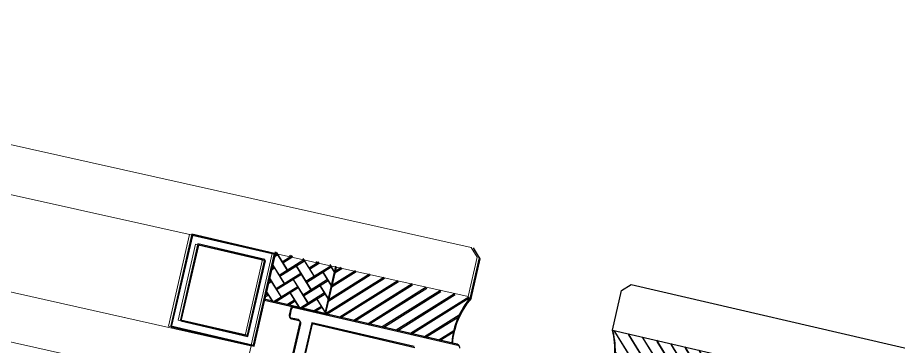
# Model space of a CAD drawing. Header units: millimetres. Extents: x 62878 to 70819, y -67946 to -61850.
# Drawn here: x 67243.48 to 67254.36, y -62010.53 to -62006.47 of the extents above; entities that cross this region are included whole.
import ezdxf

# ---------------------------------------------------------------- set-up
doc = ezdxf.new("R2010")
doc.units = ezdxf.units.MM
doc.linetypes.add('HIDDEN', pattern=[0.375, 0.25, -0.125])
doc.layers.add('BA DÖŞ.-yeni', color=11, linetype='Continuous', lineweight=30)
doc.layers.add('DOGRAMA', color=171, linetype='Continuous', lineweight=0)
doc.layers.add('DOĞRAMA-yeni', color=40, linetype='Continuous')

# ---------------------------------------------------------------- blocks, each defined once
blk = doc.blocks.new('SPANDREL PAN.100')
at = {"layer": 'DOGRAMA', "color": 122}
for p, q in [((37002.809, 32508.531), (37100.5, 32530.26)), ((37100.619, 32530.184), (37100.5, 32530.26)), ((37100.725, 32529.695), (37100.619, 32530.184)), ((37002.848, 32507.924), (37100.725, 32529.695)), ((37098.547, 32528.005), (37092.149, 32526.582)), ((37098.554, 32528.006), (37098.681, 32527.42)), ((37098.671, 32527.418), (37092.522, 32526.05))]:
    blk.add_line(p, q, dxfattribs=at)
for points in [[(37098.306, 32529.149), (37097.28, 32528.927), (37097.526, 32527.793), (37098.552, 32528.016)], [(37098.229, 32529.03), (37097.399, 32528.85), (37097.602, 32527.912), (37098.433, 32528.092)]]:
    blk.add_lwpolyline(points, close=True, dxfattribs=at)

msp = doc.modelspace()

# ---------------------------------------------------------------- hatches: boundary and pattern name
at = {"layer": 'DOGRAMA', "lineweight": -2}
h = msp.add_hatch(dxfattribs=at)
h.set_pattern_fill('AR-HBONE', color=256, scale=0.03, angle=674.0532, style=0)
h.set_pattern_definition([(301.97404, (67234.43049, -62043.91216), (-0.03825038, -0.16533877), [0.36, -0.12]), (211.97404, (67234.49404, -62044.01396), (-0.03825038, -0.16533877), [0.36, -0.12])])
h.paths.add_polyline_path([(67246.768, -62010.001), (67246.524, -62009.945), (67246.66, -62009.361), (67247.413, -62009.535), (67247.278, -62010.119)])
h = msp.add_hatch(dxfattribs=at)
h.set_pattern_fill('AR-HBONE', color=256, scale=0.03, angle=683.2273, style=0)
h.set_pattern_definition([(301.9597, (67234.4285, -62043.9229), (-0.0382918, -0.1653292), [0.36, -0.12]), (211.9597, (67234.49202, -62044.0247), (-0.0382918, -0.1653292), [0.36, -0.12])])
h.paths.add_polyline_path([(67246.774, -62010.015), (67246.531, -62009.959), (67246.666, -62009.374), (67247.42, -62009.549), (67247.284, -62010.133)])
h = msp.add_hatch(dxfattribs=at)
h.set_pattern_fill('ANSI31', color=256, scale=0.04, angle=674.0532, style=0)
h.set_pattern_definition([(211.97404, (67373.68662, -62053.23182), (0.06725094, -0.10773259), [])])
h.paths.add_polyline_path([(67247.553, -62010.155, -0.414214), (67247.574, -62010.188), (67248.843, -62010.482, -0.153231), (67249.076, -62009.919), (67247.682, -62009.597)])
h.paths.add_polyline_path([(67247.278, -62010.119), (67247.52, -62010.176, -0.414214), (67247.553, -62010.155), (67247.682, -62009.597), (67247.413, -62009.535)])
h = msp.add_hatch(dxfattribs=at)
h.set_pattern_fill('ANSI31', color=256, scale=0.04, angle=683.2273, style=0)
h.set_pattern_definition([(211.95969, (67373.68229, -62053.27744), (0.06722395, -0.10774943), [])])
h.paths.add_polyline_path([(67247.56, -62010.169, -0.414214), (67247.581, -62010.202), (67248.849, -62010.496, -0.153231), (67249.082, -62009.934), (67247.689, -62009.611)])
h.paths.add_polyline_path([(67247.284, -62010.133), (67247.527, -62010.19, -0.414214), (67247.56, -62010.169), (67247.689, -62009.611), (67247.42, -62009.549)])
h = msp.add_hatch(dxfattribs=at)
h.set_pattern_fill('ANSI31', color=256, scale=0.04, angle=674.0532, style=0)
h.set_pattern_definition([(301.97404, (67119.85722, -61994.50954), (-0.10773259, -0.06725094), [])])
h.paths.add_polyline_path([(67252.094, -62011.205, 0.414214), (67252.061, -62011.226), (67250.792, -62010.932, 0.153231), (67250.829, -62010.325), (67252.223, -62010.648)])
h.paths.add_polyline_path([(67252.357, -62011.294), (67252.114, -62011.238, 0.414214), (67252.094, -62011.205), (67252.223, -62010.648), (67252.492, -62010.71)])
h = msp.add_hatch(dxfattribs=at)
h.set_pattern_fill('ANSI31', color=256, scale=0.04, angle=683.2273, style=0)
h.set_pattern_definition([(301.95969, (67119.86761, -61994.49157), (-0.10774943, -0.06722395), [])])
h.paths.add_polyline_path([(67252.1, -62011.22, 0.414214), (67252.067, -62011.241), (67250.798, -62010.947, 0.153231), (67250.836, -62010.34), (67252.229, -62010.663)])
h.paths.add_polyline_path([(67252.363, -62011.31), (67252.12, -62011.253, 0.414214), (67252.1, -62011.22), (67252.229, -62010.663), (67252.498, -62010.725)])

# ---------------------------------------------------------------- linework, layer by layer
msp.add_lwpolyline([(68896.021, -63031.435), (69030.259, -63071.184), (69185.279, -62547.653), (68892.999, -62461.107, 1.044368), (68063.198, -62298.73, 0.204375), (63106.96, -62494.783, 0.353953), (62932.94, -62997.825), (63753.185, -65779.598), (64154.954, -67142.153), (65336.723, -66792.622), (65336.7, -66829.112), (65270.535, -66829.071, 0.626789), (65270.199, -67369.071), (65531.845, -67369.234, 0.926242), (66130.088, -67369.606), (66391.733, -67369.769, 0.626743), (66392.069, -66829.769), (66326.147, -66829.728), (66326.17, -66793.238), (67506.156, -67144.128), (68467.025, -63899.086), (68625.204, -63946.037), (68896.024, -63031.423)], format="xyb")
at = {"layer": 'BA DÖŞ.-yeni', "linetype": 'HIDDEN', "ltscale": 150}
msp.add_arc((65815.039, -68607.153), 6697.937, 70.7461603, 109.2968468, dxfattribs=at)
at = {"layer": 'DOGRAMA', "lineweight": -2}
for p, q in [((67246.66, -62009.361), (67246.524, -62009.945)), ((67249.188, -62009.432), (67249.114, -62009.312)), ((67249.195, -62009.447), (67249.12, -62009.327)), ((67246.666, -62009.374), (67246.531, -62009.959)), ((67249.076, -62009.919), (67249.188, -62009.432)), ((67249.082, -62009.934), (67249.195, -62009.447)), ((67247.278, -62010.119), (67247.413, -62009.535)), ((67247.278, -62010.119), (67247.413, -62009.535)), ((67247.284, -62010.133), (67247.42, -62009.549)), ((67247.284, -62010.133), (67247.42, -62009.549)), ((67250.942, -62009.838), (67251.062, -62009.763)), ((67251.062, -62009.763), (67299.769, -62021.031)), ((67250.829, -62010.325), (67250.942, -62009.838)), ((67247.278, -62010.119), (67246.524, -62009.945)), ((67247.284, -62010.133), (67246.531, -62009.959)), ((67250.829, -62010.325), (67299.629, -62021.615))]:
    msp.add_line(p, q, dxfattribs=at)
msp.add_lwpolyline([(68355.728, -61957.86, 0.273736), (68066.91, -62277.721, 0.209295), (68023.71, -62283.852, 0.198368), (63201.053, -62451.108)], format="xyb", dxfattribs=at)
for points in [[(67246.655, -62009.38), (67245.632, -62009.143), (67245.371, -62010.274), (67246.394, -62010.51)], [(67246.662, -62009.394), (67245.639, -62009.157), (67245.377, -62010.287), (67246.4, -62010.524)], [(67246.535, -62009.455), (67245.707, -62009.263), (67245.491, -62010.199), (67246.319, -62010.39)], [(67246.542, -62009.469), (67245.714, -62009.277), (67245.497, -62010.212), (67246.325, -62010.404)]]:
    msp.add_lwpolyline(points, close=True, dxfattribs=at)
at = {"layer": 'DOGRAMA', "lineweight": -2, "ltscale": 0.5}
for points in [[(67246.588, -62011.889), (67246.971, -62010.233, 0.414214), (67246.948, -62010.197), (67246.861, -62010.177, -0.414214), (67246.838, -62010.141), (67246.859, -62010.053, -0.414214), (67246.894, -62010.031), (67248.911, -62010.497, -0.414214), (67248.934, -62010.533)], [(67246.594, -62011.903), (67246.977, -62010.247, 0.414214), (67246.955, -62010.211), (67246.867, -62010.191, -0.414214), (67246.845, -62010.155), (67246.865, -62010.067, -0.414214), (67246.901, -62010.045), (67248.918, -62010.512, -0.414214), (67248.94, -62010.548)]]:
    msp.add_lwpolyline(points, format="xyb", dxfattribs=at)
at = {"layer": 'DOGRAMA', "linetype": 'ByBlock', "lineweight": -2}
for points in [[(67248.381, -62010.528), (67247.114, -62010.235), (67246.807, -62011.56)], [(67248.387, -62010.543), (67247.12, -62010.249), (67246.814, -62011.574)]]:
    msp.add_lwpolyline(points, dxfattribs=at)
at = {"layer": 'DOGRAMA', "lineweight": -2}
for centre, start, end in [((67249.855, -62010.571), 140.0883, 174.9352), ((67249.861, -62010.586), 140.0739, 174.9208), ((67249.843, -62010.569), 339.0129, 13.8598), ((67249.85, -62010.583), 338.9986, 13.8455)]:
    msp.add_arc(centre, 1.016, start, end, dxfattribs=at)

# ---------------------------------------------------------------- block references
at = {"layer": 'DOĞRAMA-yeni', "rotation": 334.8942992310729}
msp.add_blockref('SPANDREL PAN.100', (19851.345, -75724.967), dxfattribs=at)

doc.saveas('drawing.dxf')
